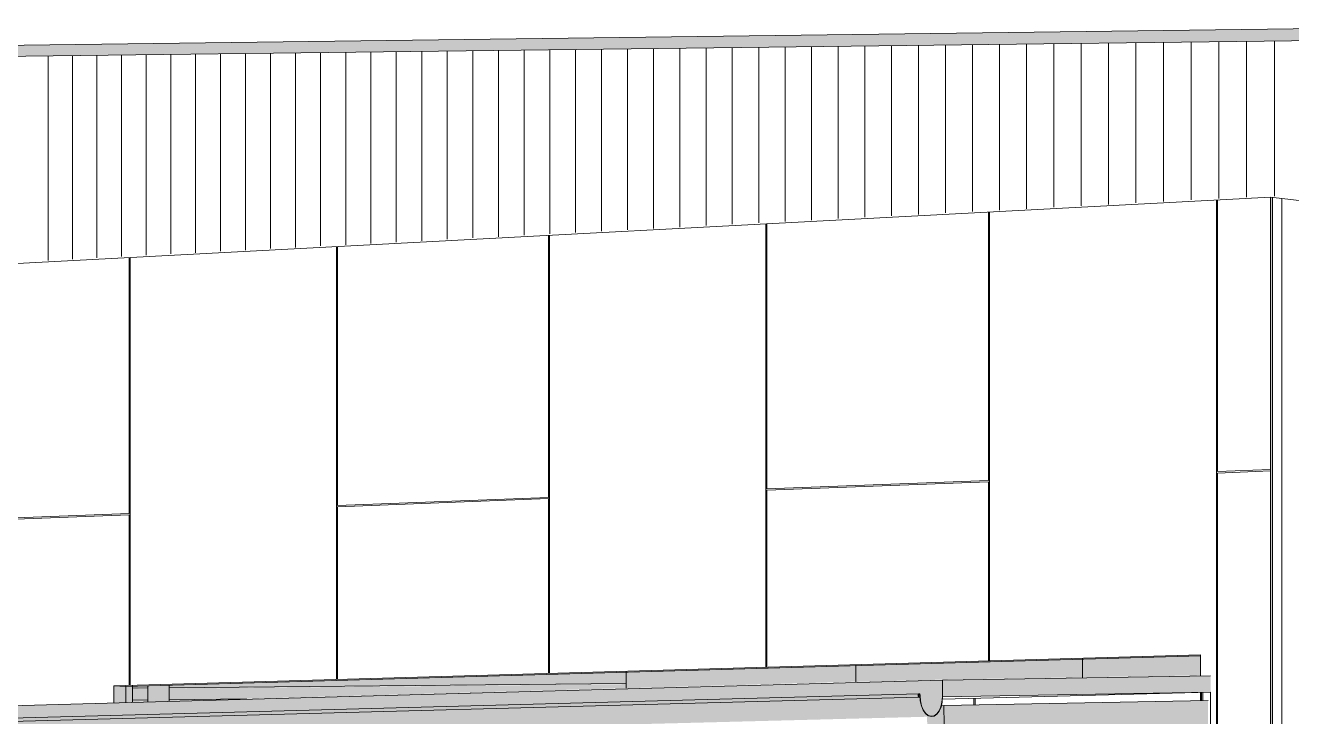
# Model space of a CAD drawing. Header units: inches. Extents: x 30681 to 92461, y -36095 to 66.
# Drawn here: x 92446.5164 to 92446.636, y 66.0449 to 66.1101 of the extents above; entities that cross this region are included whole.
import ezdxf

# ---------------------------------------------------------------- set-up
doc = ezdxf.new("R2010")
doc.units = ezdxf.units.IN
doc.header["$MEASUREMENT"] = 0
for name, color, linetype, lineweight in [('A-ROOF', 132, 'Continuous', 13), ('A-ROOF-OTLN', 132, 'Continuous', 9), ('A-WALL-PATT', 111, 'Continuous', 13), ('L-SITE-WALL', 31, 'Continuous', 13), ('M-EQPM', 50, 'Continuous', 9), ('S-BEAM', 12, 'Continuous', 9), ('S-COLS', 52, 'Continuous', 9)]:
    doc.layers.add(name, color=color, linetype=linetype, lineweight=lineweight)

# ---------------------------------------------------------------- blocks, each defined once
blk = doc.blocks.new('FP_41-Looking North East Copy 1')
at = {"layer": 'A-WALL-PATT', "lineweight": 9}
for p, q in [((31213.79652, 66.09148), (31213.79652, 66.10806)), ((31213.79901, 66.09161), (31213.79901, 66.10809)), ((31213.80151, 66.09174), (31213.80151, 66.10812)), ((31213.80402, 66.09187), (31213.80402, 66.10815)), ((31213.80654, 66.09201), (31213.80654, 66.10818)), ((31213.80907, 66.09214), (31213.80907, 66.10821)), ((31213.8116, 66.09227), (31213.8116, 66.10824)), ((31213.81414, 66.09241), (31213.81414, 66.10827)), ((31213.81669, 66.09254), (31213.81669, 66.1083)), ((31213.81924, 66.09268), (31213.81924, 66.10833)), ((31213.8218, 66.09281), (31213.8218, 66.10836)), ((31213.82437, 66.09295), (31213.82437, 66.10839)), ((31213.82695, 66.09309), (31213.82695, 66.10842)), ((31213.82953, 66.09322), (31213.82953, 66.10845)), ((31213.83213, 66.09336), (31213.83213, 66.10848)), ((31213.83473, 66.0935), (31213.83473, 66.10851)), ((31213.83733, 66.09364), (31213.83733, 66.10855)), ((31213.83995, 66.09378), (31213.83995, 66.10858)), ((31213.84257, 66.09391), (31213.84257, 66.10861)), ((31213.8452, 66.094), (31213.8452, 66.10864)), ((31213.72944, 66.08792), (31213.72944, 66.10725)), ((31213.73175, 66.08805), (31213.73175, 66.10728)), ((31213.73406, 66.08817), (31213.73406, 66.1073)), ((31213.73638, 66.08829), (31213.73638, 66.10733)), ((31213.7387, 66.08841), (31213.7387, 66.10736)), ((31213.74104, 66.08854), (31213.74104, 66.10739)), ((31213.74337, 66.08866), (31213.74337, 66.10742)), ((31213.74572, 66.08879), (31213.74572, 66.10744)), ((31213.74807, 66.08891), (31213.74807, 66.10747)), ((31213.75043, 66.08904), (31213.75043, 66.1075)), ((31213.75279, 66.08916), (31213.75279, 66.10753)), ((31213.75516, 66.08929), (31213.75516, 66.10756)), ((31213.75754, 66.08941), (31213.75754, 66.10759)), ((31213.75992, 66.08954), (31213.75992, 66.10762)), ((31213.76231, 66.08966), (31213.76231, 66.10764)), ((31213.76471, 66.08979), (31213.76471, 66.10767)), ((31213.76712, 66.08992), (31213.76712, 66.1077)), ((31213.76953, 66.09005), (31213.76953, 66.10773)), ((31213.77195, 66.09017), (31213.77195, 66.10776)), ((31213.77437, 66.0903), (31213.77437, 66.10779)), ((31213.7768, 66.09043), (31213.7768, 66.10782)), ((31213.77924, 66.09056), (31213.77924, 66.10785)), ((31213.78169, 66.09069), (31213.78169, 66.10788)), ((31213.78414, 66.09082), (31213.78414, 66.10791)), ((31213.7866, 66.09095), (31213.7866, 66.10794)), ((31213.78907, 66.09108), (31213.78907, 66.10797)), ((31213.79155, 66.09121), (31213.79155, 66.108)), ((31213.79403, 66.09134), (31213.79403, 66.10803))]:
    blk.add_line(p, q, dxfattribs=at)
blk = doc.blocks.new('FP_43-Looking North East Copy 1')
at = {"layer": 'A-WALL-PATT', "lineweight": 9}
for p, q in [((31213.83832, 66.04635), (31213.83832, 66.04715)), ((31213.83843, 66.04636), (31213.83843, 66.04715)), ((31213.81683, 66.04596), (31213.81683, 66.04658)), ((31213.81694, 66.04597), (31213.81694, 66.04658))]:
    blk.add_line(p, q, dxfattribs=at)
blk = doc.blocks.new('FP_57-Looking North East Copy 1')
at = {"layer": 'A-WALL-PATT', "lineweight": 9}
for p, q in [((31213.81831, 66.05014), (31213.81831, 66.0925)), ((31213.83973, 66.04221), (31213.83973, 66.09363)), ((31213.83984, 66.06799), (31213.83984, 66.09364)), ((31213.7972, 66.04954), (31213.7972, 66.09138)), ((31213.7973, 66.06636), (31213.7973, 66.09139)), ((31213.8182, 66.06716), (31213.8182, 66.09249)), ((31213.77669, 66.06556), (31213.77669, 66.0903)), ((31213.77679, 66.04895), (31213.77679, 66.0903)), ((31213.75666, 66.04838), (31213.75666, 66.08924)), ((31213.75676, 66.0648), (31213.75676, 66.08924)), ((31213.73709, 66.06404), (31213.73709, 66.0882)), ((31213.73719, 66.04782), (31213.73719, 66.08821)), ((31213.84483, 66.06818), (31213.83984, 66.06799)), ((31213.83984, 66.06786), (31213.84483, 66.06805)), ((31213.83984, 66.04221), (31213.83984, 66.06786)), ((31213.8182, 66.06716), (31213.7973, 66.06636)), ((31213.7973, 66.06623), (31213.8182, 66.06703)), ((31213.7973, 66.04954), (31213.7973, 66.06623)), ((31213.8182, 66.05014), (31213.8182, 66.06703)), ((31213.77669, 66.06556), (31213.75676, 66.0648)), ((31213.75676, 66.06467), (31213.77669, 66.06544)), ((31213.77669, 66.04895), (31213.77669, 66.06544)), ((31213.73709, 66.06404), (31213.71808, 66.06331)), ((31213.71808, 66.06319), (31213.73709, 66.06392)), ((31213.73709, 66.04781), (31213.73709, 66.06392)), ((31213.75676, 66.04838), (31213.75676, 66.06467))]:
    blk.add_line(p, q, dxfattribs=at)

msp = doc.modelspace()

# ---------------------------------------------------------------- hatches: boundary and pattern name
at = {"layer": 'A-ROOF'}
for points in [[(92446.30541, 66.10468), (92446.66303, 66.10899), (92446.66303, 66.11012), (92446.30541, 66.10559)], [(92446.49623, 66.0442), (92446.60077, 66.04701), (92446.60079, 66.04699), (92446.60085, 66.04697), (92446.60088, 66.04689), (92446.60092, 66.04667), (92446.60303, 66.04673), (92446.60303, 66.04831), (92446.49623, 66.04536), (92446.49623, 66.04437)], [(92446.60303, 66.04673), (92446.62832, 66.04717), (92446.62832, 66.04871), (92446.60303, 66.04831), (92446.60303, 66.04682)]]:
    msp.add_hatch(color=256, dxfattribs=at).paths.add_polyline_path(points, flags=0)
at = {"layer": 'A-ROOF-OTLN'}
h = msp.add_hatch(color=256, dxfattribs=at)
h.paths.add_polyline_path([(92446.49388, 66.04382), (92446.60077, 66.04671), (92446.60072, 66.04679), (92446.60073, 66.04694), (92446.60077, 66.04701), (92446.60081, 66.04702), (92446.49382, 66.04412), (92446.49378, 66.04404), (92446.49379, 66.0439), (92446.49385, 66.04383), (92446.49388, 66.04382)], flags=0)
h.paths.add_polyline_path([(92446.49388, 66.04385), (92446.49396, 66.04386), (92446.49389, 66.04385)], flags=0)
for points in [[(92446.49509, 66.04211), (92446.60196, 66.04486), (92446.60168, 66.04494), (92446.60137, 66.04522), (92446.60115, 66.04559), (92446.60103, 66.04588), (92446.60091, 66.04653), (92446.60086, 66.04685), (92446.60072, 66.04682), (92446.60077, 66.04671), (92446.60074, 66.0467), (92446.49396, 66.04382), (92446.49401, 66.04341), (92446.49416, 66.04293), (92446.49432, 66.04262), (92446.49452, 66.04238), (92446.49479, 66.04218)], [(92446.60072, 66.04685), (92446.60088, 66.04685), (92446.60085, 66.04697), (92446.60079, 66.04699), (92446.60074, 66.04696), (92446.60072, 66.04687)], [(92446.60196, 66.04489), (92446.60223, 66.04494), (92446.60248, 66.04512), (92446.60274, 66.04549), (92446.60287, 66.04581), (92446.60297, 66.04624), (92446.60301, 66.04673), (92446.60092, 66.04667), (92446.60099, 66.04615), (92446.60111, 66.04574), (92446.6013, 66.04537), (92446.6015, 66.04512), (92446.60168, 66.04497), (92446.60182, 66.04493)], [(92446.60196, 66.04486), (92446.60228, 66.04494), (92446.60252, 66.04512), (92446.60272, 66.04541), (92446.60291, 66.0459), (92446.60299, 66.04624), (92446.60296, 66.04621), (92446.60284, 66.04572), (92446.60263, 66.04531), (92446.60244, 66.04509), (92446.60223, 66.04494), (92446.60196, 66.04489), (92446.60168, 66.04498), (92446.6014, 66.04522), (92446.60117, 66.04559), (92446.60103, 66.04597), (92446.60092, 66.04657), (92446.60098, 66.04608), (92446.60108, 66.04574), (92446.60127, 66.04537), (92446.60149, 66.04509), (92446.60172, 66.04493), (92446.60188, 66.04488)]]:
    msp.add_hatch(color=256, dxfattribs=at).paths.add_polyline_path(points, flags=0)
at = {"layer": 'L-SITE-WALL'}
for points in [[(92446.63416, 66.04232), (92446.63416, 66.09388), (92446.63398, 66.09387), (92446.63398, 66.04233)], [(92446.5248, 66.04616), (92446.52594, 66.04619), (92446.52593, 66.04771), (92446.5248, 66.04777), (92446.5248, 66.04637)]]:
    msp.add_hatch(color=256, dxfattribs=at).paths.add_polyline_path(points, flags=0)
h = msp.add_hatch(color=256, dxfattribs=at)
h.paths.add_polyline_path([(92446.52657, 66.04755), (92446.52799, 66.04757), (92446.52799, 66.0478), (92446.52657, 66.04774)], flags=0)
h.paths.add_polyline_path([(92446.53, 66.04759), (92446.57316, 66.04801), (92446.57316, 66.04911), (92446.53, 66.04786), (92446.53, 66.04774)], flags=0)
at = {"layer": 'M-EQPM'}
for points in [[(92446.61624, 66.04858), (92446.62742, 66.04875), (92446.6274, 66.05067), (92446.61624, 66.05035)], [(92446.57316, 66.04754), (92446.59485, 66.04816), (92446.59485, 66.04972), (92446.57316, 66.0491), (92446.57316, 66.04792)], [(92446.59485, 66.04814), (92446.60403, 66.04838), (92446.61624, 66.04857), (92446.61624, 66.05034), (92446.59485, 66.04972), (92446.59485, 66.04815)]]:
    msp.add_hatch(color=256, dxfattribs=at).paths.add_polyline_path(points, flags=0)
at = {"layer": 'S-BEAM'}
h = msp.add_hatch(color=256, dxfattribs=at)
h.paths.add_polyline_path([(92446.52657, 66.04747), (92446.528, 66.04751), (92446.528, 66.04757), (92446.52657, 66.04753), (92446.52657, 66.0475)], flags=0)
h.paths.add_polyline_path([(92446.53, 66.0475), (92446.57316, 66.04796), (92446.57316, 66.048), (92446.53, 66.04756), (92446.53, 66.04753)], flags=0)
h = msp.add_hatch(color=256, dxfattribs=at)
h.paths.add_polyline_path([(92446.52657, 66.04642), (92446.528, 66.04644), (92446.528, 66.04748), (92446.52657, 66.04747), (92446.52657, 66.04696)], flags=0)
h.paths.add_polyline_path([(92446.53, 66.04646), (92446.53734, 66.04654), (92446.57316, 66.04755), (92446.57316, 66.04793), (92446.53, 66.0475)], flags=0)
h = msp.add_hatch(color=256, dxfattribs=at)
h.paths.add_polyline_path([(92446.52657, 66.04624), (92446.528, 66.04628), (92446.528, 66.04644), (92446.52657, 66.04642)], flags=0)
h.paths.add_polyline_path([(92446.53, 66.04633), (92446.53734, 66.04654), (92446.53, 66.04646)], flags=0)
for points in [[(92446.60163, 66.04187), (92446.60323, 66.04191), (92446.60314, 66.0459), (92446.60291, 66.0459), (92446.60286, 66.04572), (92446.60266, 66.0453), (92446.60242, 66.04504), (92446.60216, 66.0449), (92446.60196, 66.04486), (92446.60156, 66.04482), (92446.6016, 66.0432)], [(92446.60323, 66.04191), (92446.62809, 66.04249), (92446.62809, 66.04637), (92446.60314, 66.0459), (92446.6032, 66.0432)]]:
    msp.add_hatch(color=256, dxfattribs=at).paths.add_polyline_path(points, flags=0)
at = {"layer": 'S-COLS'}
for points in [[(92446.52591, 66.04622), (92446.52657, 66.04624), (92446.52657, 66.04776), (92446.52591, 66.04774), (92446.52591, 66.04641)], [(92446.52802, 66.04625), (92446.52842, 66.04626), (92446.52842, 66.04778), (92446.52802, 66.04777), (92446.52802, 66.04641)], [(92446.52842, 66.04626), (92446.53003, 66.04631), (92446.53002, 66.04783), (92446.52842, 66.04777), (92446.52842, 66.04641)]]:
    msp.add_hatch(color=256, dxfattribs=at).paths.add_polyline_path(points, flags=0)

# ---------------------------------------------------------------- linework, layer by layer
at = {"layer": 'A-ROOF'}
for p, q in [((92446.30541, 66.10559), (92446.66303, 66.11012)), ((92446.66303, 66.10899), (92446.30541, 66.10468)), ((92446.49623, 66.04536), (92446.60303, 66.04831)), ((92446.60303, 66.04831), (92446.62832, 66.04871)), ((92446.60303, 66.04831), (92446.60303, 66.04673)), ((92446.62832, 66.04717), (92446.60303, 66.04673))]:
    msp.add_line(p, q, dxfattribs=at)
at = {"layer": 'A-ROOF-OTLN'}
for p, q in [((92446.49386, 66.04414), (92446.6008, 66.04702)), ((92446.60081, 66.04669), (92446.49387, 66.04382)), ((92446.60085, 66.04674), (92446.60074, 66.04674)), ((92446.60087, 66.04672), (92446.60082, 66.04672)), ((92446.60087, 66.04672), (92446.60085, 66.04674)), ((92446.60303, 66.04673), (92446.60301, 66.04673))]:
    msp.add_line(p, q, dxfattribs=at)
for points in [[(92446.6009, 66.04685, 0), (92446.6009, 66.04689, 0), (92446.60089, 66.04693, 0), (92446.60088, 66.04697, 0), (92446.60086, 66.047, 0), (92446.60084, 66.04702, 0), (92446.60081, 66.04702, 0), (92446.60079, 66.04702, 0), (92446.60077, 66.04701, 0), (92446.60075, 66.04698, 0), (92446.60073, 66.04695, 0), (92446.60072, 66.04691, 0), (92446.60072, 66.04687, 0), (92446.60072, 66.04683, 0), (92446.60072, 66.04679, 0), (92446.60074, 66.04675, 0), (92446.60075, 66.04672, 0), (92446.60078, 66.0467, 0), (92446.6008, 66.04669, 0), (92446.60082, 66.04669, 0), (92446.60085, 66.0467, 0), (92446.60087, 66.04672, 0)], [(92446.60085, 66.04674, 0), (92446.60084, 66.04673, 0), (92446.60082, 66.04672, 0), (92446.6008, 66.04672, 0), (92446.60078, 66.04673, 0), (92446.60076, 66.04675, 0), (92446.60075, 66.04677, 0), (92446.60074, 66.0468, 0), (92446.60074, 66.04684, 0), (92446.60073, 66.04687, 0), (92446.60074, 66.0469, 0), (92446.60075, 66.04693, 0), (92446.60076, 66.04696, 0), (92446.60078, 66.04698, 0), (92446.60079, 66.04699, 0), (92446.60081, 66.04699, 0), (92446.60083, 66.04698, 0), (92446.60085, 66.04697, 0), (92446.60086, 66.04695, 0), (92446.60087, 66.04692, 0), (92446.60088, 66.04689, 0), (92446.60088, 66.04685, 0)], [(92446.60088, 66.04685, 0), (92446.60092, 66.04635, 0), (92446.60103, 66.04588, 0), (92446.6012, 66.04547, 0), (92446.60142, 66.04515, 0), (92446.60168, 66.04494, 0), (92446.60196, 66.04486, 0), (92446.60223, 66.04491, 0), (92446.60249, 66.04509, 0), (92446.60271, 66.04538, 0), (92446.60288, 66.04577, 0), (92446.60299, 66.04623, 0), (92446.60303, 66.04673, 0)], [(92446.60301, 66.04673, 0), (92446.60297, 66.04624, 0), (92446.60287, 66.04579, 0), (92446.6027, 66.04541, 0), (92446.60248, 66.04512, 0), (92446.60223, 66.04494, 0), (92446.60196, 66.04489, 0), (92446.60168, 66.04497, 0), (92446.60143, 66.04518, 0), (92446.60121, 66.04549, 0), (92446.60104, 66.04589, 0), (92446.60094, 66.04636, 0), (92446.6009, 66.04685, 0)]]:
    msp.add_polyline3d(points, dxfattribs=at)
at = {"layer": 'L-SITE-WALL'}
for p, q in [((92446.63398, 66.0939), (92446.44676, 66.084)), ((92446.80251, 66.07361), (92446.63398, 66.0939)), ((92446.63398, 66.04233), (92446.63398, 66.0939)), ((92446.63416, 66.09388), (92446.63416, 66.04232)), ((92446.63505, 66.09377), (92446.63505, 66.04227)), ((92446.5248, 66.04777), (92446.62736, 66.05071)), ((92446.62736, 66.05071), (92446.62736, 66.0487)), ((92446.62736, 66.05061), (92446.52594, 66.04771)), ((92446.5248, 66.04616), (92446.5248, 66.04777)), ((92446.52594, 66.04771), (92446.5248, 66.04777)), ((92446.52594, 66.04771), (92446.52594, 66.04619)), ((92446.62832, 66.04717), (92446.60302, 66.0465)), ((92446.62736, 66.04715), (92446.62736, 66.04635)), ((92446.62832, 66.04219), (92446.62832, 66.04717))]:
    msp.add_line(p, q, dxfattribs=at)
at = {"layer": 'M-EQPM'}
for p, q in [((92446.59485, 66.04972), (92446.59485, 66.04814)), ((92446.61624, 66.04857), (92446.61624, 66.05034)), ((92446.57316, 66.04754), (92446.57316, 66.0491))]:
    msp.add_line(p, q, dxfattribs=at)
at = {"layer": 'S-BEAM'}
for p, q in [((92446.52657, 66.04755), (92446.528, 66.04757)), ((92446.53, 66.04759), (92446.57316, 66.048)), ((92446.52657, 66.04642), (92446.528, 66.04644)), ((92446.53, 66.04646), (92446.53734, 66.04654)), ((92446.60314, 66.0459), (92446.60291, 66.04589)), ((92446.60314, 66.0459), (92446.62809, 66.04637)), ((92446.60323, 66.04191), (92446.60314, 66.0459))]:
    msp.add_line(p, q, dxfattribs=at)
at = {"layer": 'S-COLS'}
for p, q in [((92446.52657, 66.04776), (92446.52657, 66.04624)), ((92446.52802, 66.04625), (92446.52802, 66.04777)), ((92446.53003, 66.04783), (92446.53003, 66.04631))]:
    msp.add_line(p, q, dxfattribs=at)

# ---------------------------------------------------------------- block references
at = {"layer": 'L-SITE-WALL', "lineweight": 9}
for name in ['FP_41-Looking North East Copy 1', 'FP_57-Looking North East Copy 1', 'FP_43-Looking North East Copy 1']:
    msp.add_blockref(name, (61232.78915, 0), dxfattribs=at)

doc.saveas('drawing.dxf')
